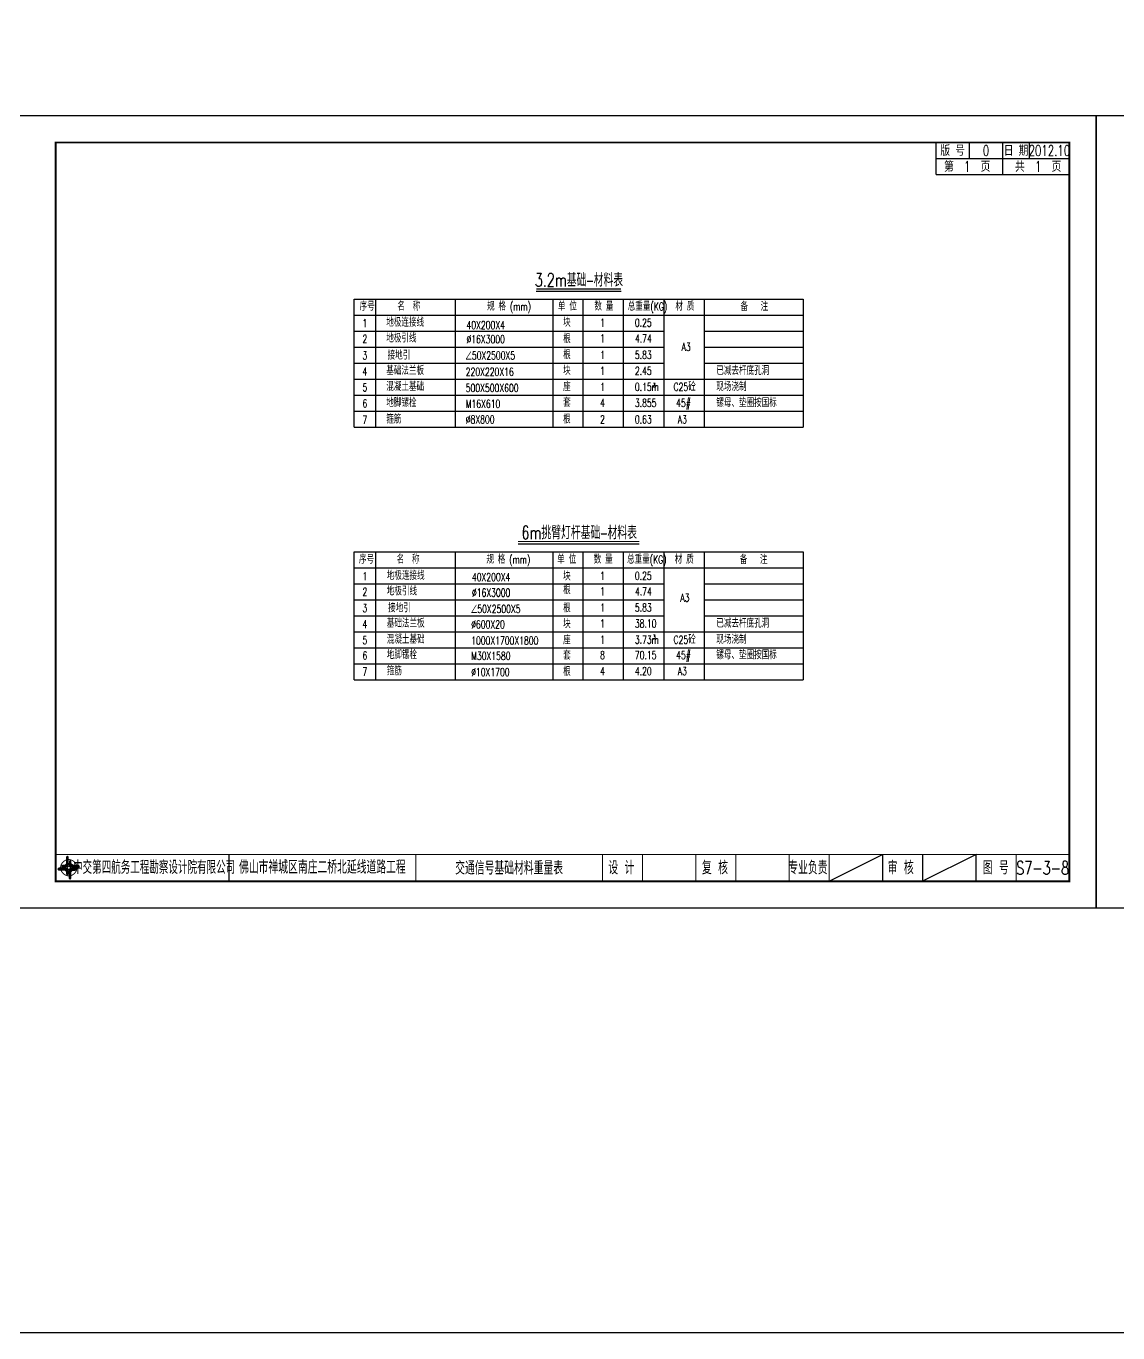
# Model space of a CAD drawing. Extents: x 12342 to 271026, y -9164 to -8044.
# Drawn here: x 14968.9 to 15378.1, y -9023.9 to -8533.9 of the extents above; entities that cross this region are included whole.
import ezdxf
from ezdxf.enums import TextEntityAlignment as Align

# ---------------------------------------------------------------- set-up
doc = ezdxf.new("R2010")
doc.units = 0
doc.header["$LTSCALE"] = 2
doc.layers.get('0').update_dxf_attribs({"linetype": 'CONTINUOUS'})
for name, color, linetype in [('图框', 7, 'CONTINUOUS'), ('文字', 7, 'CONTINUOUS'), ('边线', 7, 'CONTINUOUS')]:
    doc.layers.add(name, color=color, linetype=linetype)
doc.styles.get("Standard").update_dxf_attribs({"font": 'simplex1.shx', "width": 0.7, "bigfont": 'hztxt.shx'})

# ---------------------------------------------------------------- blocks, each defined once
blk = doc.blocks.new('series')
at = {"width": 0.75}
for tag, height, p in [('页码', 4, (-35, -19)), ('图名', 5, (-220, -282)), ('图号', 5, (-20, -282))]:
    blk.add_attdef(tag, text='', height=height, dxfattribs=at).set_placement(p, align=Align.MIDDLE_CENTER)
blk = doc.blocks.new('tb')
at = {"lineweight": -3}
h = blk.add_hatch(color=256, dxfattribs=at)
h.paths.add_polyline_path([(-1.23, -0.13), (-3.78, -0.14), (-4.14, -0.41), (-1.4, -0.44), (-0.56, -1.24), (-0.54, -2.62), (-0.27, -2.2), (-0.26, -1.06)])
h.paths.add_polyline_path([(0.13, -1.08), (0.14, -3.86), (0.41, -4.26), (0.44, -1.24), (1.25, -0.43), (2.66, -0.43), (2.26, -0.16), (1.07, -0.15)])
h.paths.add_polyline_path([(1.08, 0.3), (3.62, 0.3), (4.02, 0.56), (1.25, 0.57), (0.43, 1.39), (0.43, 2.8), (0.16, 2.41), (0.15, 1.24)])
h.paths.add_polyline_path([(-0.28, 1.21), (-0.28, 3.99), (-0.56, 4.39), (-0.57, 1.41), (-1.38, 0.6), (-2.74, 0.56), (-2.33, 0.3), (-1.2, 0.29)])
for p, q in [((-1.38, 0.6), (-2.74, 0.56)), ((-0.57, 1.41), (-1.38, 0.6)), ((-0.56, 4.39), (-0.57, 1.41)), ((0.43, 2.8), (0.43, 1.39)), ((0.43, 1.39), (1.25, 0.57)), ((1.25, 0.57), (4.02, 0.56)), ((-4.14, -0.41), (-1.4, -0.44)), ((-1.4, -0.44), (-0.56, -1.24)), ((-0.56, -1.24), (-0.54, -2.62)), ((0.41, -4.26), (0.44, -1.24)), ((0.44, -1.24), (1.25, -0.43)), ((1.25, -0.43), (2.66, -0.43))]:
    blk.add_line(p, q, dxfattribs=at)
at = {"lineweight": -3, "const_width": 0.35, "flags": 128}
for points in [[(-0.9, 3.02, 0.324167), (-3.16, -0.14)], [(2.88, 0.92, 0.324403), (-0.24, 3.15)], [(0.75, -2.86, 0.325418), (3.02, 0.26)], [(-2.98, -0.76, 0.322976), (0.14, -2.98)]]:
    blk.add_lwpolyline(points, format="xyb", dxfattribs=at)
at = {"lineweight": -3, "flags": 128}
for points in [[(-0.9, 3.99), (-0.9, 1.58), (-1.53, 0.91), (-2.34, 0.91), (-2.74, 0.56), (-2.33, 0.3), (-1.2, 0.29), (-0.28, 1.21), (-0.28, 3.99), (-0.56, 4.39)], [(-0.04, 0.77), (0.68, 0.04), (-0.04, -0.69), (-0.77, 0.05)], [(3.62, 0.92), (1.43, 0.92), (0.77, 1.54), (0.77, 2.38), (0.43, 2.8), (0.16, 2.41), (0.15, 1.24), (1.08, 0.3), (3.62, 0.3), (4.02, 0.56)], [(-3.73, -0.76), (-1.54, -0.76), (-0.89, -1.39), (-0.89, -2.21), (-0.54, -2.62), (-0.27, -2.2), (-0.26, -1.06), (-1.23, -0.13), (-3.78, -0.14), (-4.14, -0.41)], [(0.75, -3.85), (0.75, -1.43), (1.4, -0.78), (2.26, -0.78), (2.66, -0.43), (2.26, -0.16), (1.07, -0.15), (0.13, -1.08), (0.14, -3.86), (0.41, -4.26)]]:
    blk.add_lwpolyline(points, close=True, dxfattribs=at)

msp = doc.modelspace()

# ---------------------------------------------------------------- linework, layer by layer
at = {"color": 7}
for p, q in [((15099.814767, -8636.284464), (15099.814767, -8642.284464)), ((15129.6447, -8636.284464), (15129.6447, -8642.284464)), ((15166.26595, -8636.284464), (15166.26595, -8642.284464)), ((15177.511674, -8636.284464), (15177.511674, -8642.284464)), ((15192.688748, -8636.284464), (15192.688748, -8642.284464)), ((15207.865823, -8636.284464), (15207.865823, -8642.284464)), ((15223.042897, -8636.284464), (15223.042897, -8642.284464)), ((15091.842832, -8642.284464), (15260.120948, -8642.284464)), ((15091.842832, -8642.284464), (15260.120948, -8642.284464)), ((15099.814767, -8642.284464), (15099.814767, -8684.284464)), ((15129.6447, -8642.284464), (15129.6447, -8684.284464)), ((15166.26595, -8642.284464), (15166.26595, -8684.284464)), ((15177.511674, -8642.284464), (15177.511674, -8684.284464)), ((15192.688748, -8642.284464), (15192.688748, -8684.284464)), ((15207.865823, -8642.284464), (15207.865823, -8684.284464)), ((15223.042897, -8642.284464), (15223.042897, -8684.284464)), ((15091.842832, -8648.284464), (15207.865823, -8648.284464)), ((15223.042897, -8648.284464), (15260.120948, -8648.284464)), ((15091.842832, -8654.284464), (15207.865823, -8654.284464)), ((15223.042897, -8654.284464), (15260.120948, -8654.284464)), ((15091.842832, -8660.284464), (15207.865823, -8660.284464)), ((15223.042897, -8660.284464), (15260.120948, -8660.284464)), ((15091.842832, -8666.284464), (15260.120948, -8666.284464)), ((15091.842832, -8672.284464), (15260.120948, -8672.284464)), ((15091.842832, -8678.284464), (15260.120948, -8678.284464)), ((15099.814767, -8731.012413), (15099.814767, -8737.012413)), ((15129.6447, -8731.012413), (15129.6447, -8737.012413)), ((15166.26595, -8731.012413), (15166.26595, -8737.012413)), ((15177.511674, -8731.012413), (15177.511674, -8737.012413)), ((15192.688748, -8731.012413), (15192.688748, -8737.012413)), ((15207.865823, -8731.012413), (15207.865823, -8737.012413)), ((15223.042897, -8731.012413), (15223.042897, -8737.012413)), ((15091.842832, -8737.012413), (15260.120948, -8737.012413)), ((15091.842832, -8737.012413), (15260.120948, -8737.012413)), ((15099.814767, -8737.012413), (15099.814767, -8779.012413)), ((15129.6447, -8737.012413), (15129.6447, -8779.012413)), ((15166.26595, -8737.012413), (15166.26595, -8779.012413)), ((15177.511674, -8737.012413), (15177.511674, -8779.012413)), ((15192.688748, -8737.012413), (15192.688748, -8779.012413)), ((15207.865823, -8737.012413), (15207.865823, -8779.012413)), ((15223.042897, -8737.012413), (15223.042897, -8779.012413)), ((15091.842832, -8743.012413), (15207.865823, -8743.012413)), ((15223.042897, -8743.012413), (15260.120948, -8743.012413)), ((15091.842832, -8749.012413), (15207.865823, -8749.012413)), ((15223.042897, -8749.012413), (15260.120948, -8749.012413)), ((15091.842832, -8755.012413), (15207.865823, -8755.012413)), ((15223.042897, -8755.012413), (15260.120948, -8755.012413)), ((15091.842832, -8761.012413), (15260.120948, -8761.012413)), ((15091.842832, -8767.012413), (15260.120948, -8767.012413)), ((15091.842832, -8773.012413), (15260.120948, -8773.012413))]:
    msp.add_line(p, q, dxfattribs=at)
at = {"layer": '图框'}
for p, q in [((15309.923771, -8589.543704), (15309.923771, -8577.543704)), ((15322.423771, -8583.543704), (15322.423771, -8577.543704)), ((15334.923771, -8583.543704), (15334.923771, -8577.543704)), ((15344.923771, -8583.543704), (15344.923771, -8577.543704)), ((15309.923771, -8583.543704), (15359.923771, -8583.543704)), ((15334.923771, -8589.543704), (15334.923771, -8583.543704)), ((15309.923771, -8589.543704), (15359.923771, -8589.543704)), ((15324.923771, -8844.543704), (15304.923771, -8854.543704))]:
    msp.add_line(p, q, dxfattribs=at)
at = {"layer": '图框', "linetype": 'Continuous'}
msp.add_line((15269.923771, -8854.543704), (15289.923771, -8844.543704), dxfattribs=at)
msp.add_lwpolyline([(12341.849769, -8043.956516), (16781.619455, -8043.956516), (16781.619455, -9023.859762), (12341.849769, -9023.859762)], close=True, dxfattribs=at)
at = {"layer": '图框'}
for points in [[(15369.923771, -8864.543704), (15369.923771, -8567.543704), (14949.923771, -8567.543704), (14949.923771, -8864.543704)], [(15789.923771, -8864.543704), (15789.923771, -8567.543704), (15369.923771, -8567.543704), (15369.923771, -8864.543704)]]:
    msp.add_lwpolyline(points, close=True, dxfattribs=at)
for points, const_width in [([(15359.923771, -8577.543704), (14979.923771, -8577.543704), (14979.923771, -8854.543704), (15359.923771, -8854.543704), (15359.923771, -8577.543704)], 0.7), ([(14979.923771, -8844.543704), (15359.923771, -8844.543704)], 0.4), ([(15044.923771, -8844.543704), (15044.923771, -8854.543704)], 0.4), ([(15114.923771, -8854.543704), (15114.923771, -8844.543704)], 0.4), ([(15184.923771, -8854.543704), (15184.923771, -8844.543704)], 0.4), ([(15199.923771, -8854.543704), (15199.923771, -8844.543704)], 0.4), ([(15219.923771, -8854.543704), (15219.923771, -8844.543704)], 0.4), ([(15234.923771, -8854.543704), (15234.923771, -8844.543704)], 0.4), ([(15254.923771, -8854.543704), (15254.923771, -8844.543704)], 0.4), ([(15254.923771, -8854.543704), (15254.923771, -8844.543704)], 0.4), ([(15269.923771, -8854.543704), (15269.923771, -8844.543704)], 0.4), ([(15289.923771, -8854.543704), (15289.923771, -8844.543704)], 0.4), ([(15304.923771, -8854.543704), (15304.923771, -8844.543704)], 0.4), ([(15324.923771, -8854.543704), (15324.923771, -8844.543704)], 0.4), ([(15339.923771, -8854.543704), (15339.923771, -8844.543704)], 0.4)]:
    msp.add_lwpolyline(points, dxfattribs=dict(at, const_width=const_width))
at = {"layer": '文字'}
for p, q in [((15160.097973, -8633.284464), (15191.865807, -8633.284464)), ((15153.257333, -8728.012413), (15198.706447, -8728.012413))]:
    msp.add_line(p, q, dxfattribs=at)
at = {"layer": '文字', "const_width": 0.4}
for points in [[(15160.097973, -8632.460273), (15191.865807, -8632.460273)], [(15153.257333, -8727.188222), (15198.706447, -8727.188222)]]:
    msp.add_lwpolyline(points, dxfattribs=at)
at = {"layer": '边线', "color": 1}
for p, q in [((15091.842832, -8636.284464), (15260.120948, -8636.284464)), ((15091.842832, -8684.284464), (15260.120948, -8684.284464)), ((15091.842832, -8731.012413), (15260.120948, -8731.012413)), ((15091.842832, -8779.012413), (15260.120948, -8779.012413))]:
    msp.add_line(p, q, dxfattribs=at)
for points in [[(15091.842832, -8642.284464), (15091.842832, -8636.284464)], [(15260.120948, -8636.284464), (15260.120948, -8684.284464)], [(15091.842832, -8684.284464), (15091.842832, -8642.284464)], [(15091.842832, -8737.012413), (15091.842832, -8731.012413)], [(15260.120948, -8731.012413), (15260.120948, -8779.012413)], [(15091.842832, -8779.012413), (15091.842832, -8737.012413)]]:
    msp.add_lwpolyline(points, dxfattribs=at)

# ---------------------------------------------------------------- block references
at = {"layer": '图框'}
ref = msp.add_blockref('series', (15369.923771, -8567.543704), dxfattribs=at)
ref.add_attrib('页码', '第  1  页    共  1  页', dxfattribs={"layer": '0', "height": 4, "width": 0.7}).set_placement((15334.923771, -8586.543704), align=Align.MIDDLE_CENTER)
ref.add_attrib('图名', '交通信号基础材料重量表', dxfattribs={"layer": '0', "height": 5, "width": 0.7}).set_placement((15149.923771, -8849.543704), align=Align.MIDDLE_CENTER)
ref.add_attrib('图号', 'S7-3-8', dxfattribs={"layer": '0', "height": 5, "width": 0.7}).set_placement((15349.923771, -8849.543704), align=Align.MIDDLE_CENTER)
at = {"layer": '图框', "lineweight": -3}
msp.add_blockref('tb', (14984.919504, -8849.538367), dxfattribs=at)

# ---------------------------------------------------------------- texts
at = {"color": 7, "width": 0.7}
for s, height, p in [('序号', 3, (15093.883527, -8640.532728)), ('名  称', 3, (15108.045365, -8640.532728)), ('规 格 (mm)', 3, (15141.646733, -8640.532728)), ('单 位', 3, (15168.208084, -8640.532728)), ('数 量', 3, (15181.882851, -8640.532728)), ('总重量(KG)', 3, (15194.384761, -8640.532728)), ('材 质', 3, (15212.236999, -8640.532728)), ('备   注', 3, (15236.652498, -8640.64384)), ('1', 3, (15094.956771, -8646.78177)), ('地极连接线', 3, (15103.86535, -8646.570306)), ('40X200X4', 3, (15133.93874, -8647.5118)), ('块', 3, (15170.158663, -8646.598479)), ('1', 3, (15184.015554, -8646.598481)), ('0.25', 3, (15197.058942, -8646.598481)), ('2', 3, (15094.956771, -8652.68453)), ('地极引线', 3, (15103.86535, -8652.473065)), ('%%C16X3000', 3, (15133.93874, -8652.794494)), ('根', 3, (15170.158663, -8652.707732)), ('1', 3, (15184.015554, -8652.50124)), ('4.74', 3, (15197.100195, -8652.50124)), ('3', 3, (15094.956771, -8658.895094)), ('接地引', 3, (15104.37083, -8658.895094)), ('∠50X2500X5', 3, (15133.579884, -8658.90966)), ('根', 3, (15170.158663, -8658.711803)), ('1', 3, (15184.015554, -8658.711805)), ('5.83', 3, (15197.058942, -8658.711805)), ('A3', 3, (15214.547348, -8655.683521)), ('4', 3, (15094.956771, -8664.841069)), ('基础法兰板', 3, (15103.86535, -8664.629605)), ('220X220X16', 3, (15133.65376, -8665.03358)), ('块', 3, (15170.158663, -8664.657778)), ('1', 3, (15184.015554, -8664.65778)), ('2.45', 3, (15197.058942, -8664.65778)), ('已减去杆底孔洞', 3, (15227.574673, -8664.65778)), ('5', 3, (15094.956771, -8670.842963)), ('混凝土基础', 3, (15103.86535, -8670.631498)), ('500X500X600', 3, (15133.65376, -8671.083166)), ('座', 3, (15170.158663, -8670.659671)), ('1', 3, (15184.015554, -8670.659673)), ('0.15m', 3, (15197.058942, -8670.659673)), ('3', 1.5, (15203.747123, -8669.225372)), ('C25砼', 3, (15211.550668, -8670.659673)), ('现场浇制', 3, (15227.574673, -8670.659673)), ('6', 3, (15094.956771, -8676.879197)), ('地脚镙栓', 3, (15103.86535, -8676.667733)), ('M16X610', 3, (15133.65376, -8677.024009)), ('套', 3, (15170.158663, -8676.63598)), ('4', 3, (15184.015554, -8676.70436)), ('3.855', 3, (15197.058942, -8676.695908)), ('45#', 3, (15212.545732, -8676.70436)), ('镙母、垫圈按国标', 3, (15227.574673, -8676.70436)), ('7', 3, (15094.956771, -8683.044834)), ('箍筋', 3, (15103.86535, -8682.83337)), ('%%C8X800', 3, (15133.65376, -8682.903463)), ('根', 3, (15170.158663, -8682.861543)), ('2', 3, (15184.015554, -8682.869997)), ('0.63', 3, (15197.058942, -8682.861545)), ('A3', 3, (15213.148678, -8682.861545)), ('序号', 3, (15093.62947, -8735.415634)), ('名  称', 3, (15107.791307, -8735.415634)), ('规 格 (mm)', 3, (15141.392676, -8735.415634)), ('单 位', 3, (15167.954026, -8735.415634)), ('数 量', 3, (15181.628793, -8735.415634)), ('总重量(KG)', 3, (15194.130703, -8735.415634)), ('材 质', 3, (15211.982941, -8735.415634)), ('备   注', 3, (15236.398441, -8735.526746)), ('1', 3, (15094.956771, -8741.694503)), ('地极连接线', 3, (15104.067582, -8741.483039)), ('40X200X4', 3, (15135.973751, -8741.995612)), ('块', 3, (15170.158663, -8741.736763)), ('1', 3, (15184.015554, -8741.511214)), ('0.25', 3, (15197.058942, -8741.511214)), ('2', 3, (15094.956771, -8747.525265)), ('地极引线', 3, (15104.067582, -8747.313801)), ('%%C16X3000', 3, (15135.973751, -8747.826373)), ('根', 3, (15170.158663, -8746.837495)), ('1', 3, (15184.015554, -8747.341976)), ('4.74', 3, (15197.100195, -8747.341976)), ('接地引', 3, (15104.573061, -8753.632402)), ('根', 3, (15170.158663, -8753.674662)), ('1', 3, (15184.015554, -8753.449113)), ('5.83', 3, (15197.058942, -8753.449113)), ('A3', 3, (15214.077494, -8749.707467)), ('3', 3, (15094.956771, -8753.632402)), ('∠50X2500X5', 3, (15135.614895, -8753.933511)), ('4', 3, (15094.956771, -8759.579332)), ('基础法兰板', 3, (15104.067582, -8759.367868)), ('%%C600X20', 3, (15135.688771, -8759.724504)), ('块', 3, (15170.158663, -8759.621592)), ('1', 3, (15184.015554, -8759.396043)), ('38.10', 3, (15197.058942, -8759.396043)), ('已减去杆底孔洞', 3, (15227.574673, -8759.396043)), ('5', 3, (15094.956771, -8765.638366)), ('混凝土基础', 3, (15104.067582, -8765.426901)), ('1000X1700X1800', 3, (15135.688771, -8765.783538)), ('座', 3, (15170.158663, -8765.680626)), ('1', 3, (15184.015554, -8765.455076)), ('3.73m', 3, (15197.058942, -8765.455076)), ('3', 1.5, (15203.746739, -8763.638957)), ('C25砼', 3, (15211.550668, -8765.455076)), ('现场浇制', 3, (15227.574673, -8765.455076)), ('6', 3, (15094.956771, -8771.405187)), ('地脚镙栓', 3, (15104.067582, -8771.193723)), ('M30X1580', 3, (15135.688771, -8771.550359)), ('套', 3, (15170.158663, -8771.447447)), ('8', 3, (15184.015554, -8771.23035)), ('70.15', 3, (15197.058942, -8771.221898)), ('45#', 3, (15212.545732, -8771.23035)), ('镙母、垫圈按国标', 3, (15227.574673, -8771.23035)), ('7', 3, (15094.956771, -8777.446796)), ('箍筋', 3, (15104.067582, -8777.235332)), ('%%C10X1700', 3, (15135.688771, -8777.591968)), ('根', 3, (15170.158663, -8777.489056)), ('4', 3, (15184.015554, -8777.271959)), ('4.20', 3, (15197.058942, -8777.263507)), ('A3', 3, (15213.148678, -8777.263507))]:
    msp.add_text(s, height=height, dxfattribs=at).set_placement(p)
at = {"layer": '图框'}
for s, height, width, p in [('版 号', 4, 0.7, (15316.173771, -8580.543704)), ('0', 4, 0.7, (15328.673771, -8580.543704)), ('日 期', 4, 0.7, (15339.923771, -8580.543704)), ('2012.10', 4, 0.7, (15352.423771, -8580.543704)), ('中交第四航务工程勘察设计院有限公司', 5, 0.65, (15016.854611, -8849.295261)), ('佛山市禅城区南庄二桥北延线道路工程', 5, 0.7, (15079.923771, -8849.229003)), ('设 计', 5, 0.7, (15191.968437, -8849.449117)), ('复 核', 5, 0.7, (15227.063254, -8849.449117)), ('专业负责', 5, 0.7, (15261.913999, -8849.449117)), ('审 核', 5, 0.7, (15296.687804, -8849.449117)), ('图 号', 5, 0.7, (15332.306974, -8849.449117))]:
    msp.add_text(s, height=height, dxfattribs=dict(at, width=width)).set_placement(p, align=Align.MIDDLE_CENTER)
at = {"layer": '文字', "width": 0.7}
for s, p in [('3.2m基础—材料表', (15176.086888, -8629.074054)), ('6m挑臂灯杆基础—材料表', (15176.179086, -8723.802003))]:
    msp.add_text(s, height=5, dxfattribs=at).set_placement(p, align=Align.MIDDLE_CENTER)

doc.saveas('drawing.dxf')
